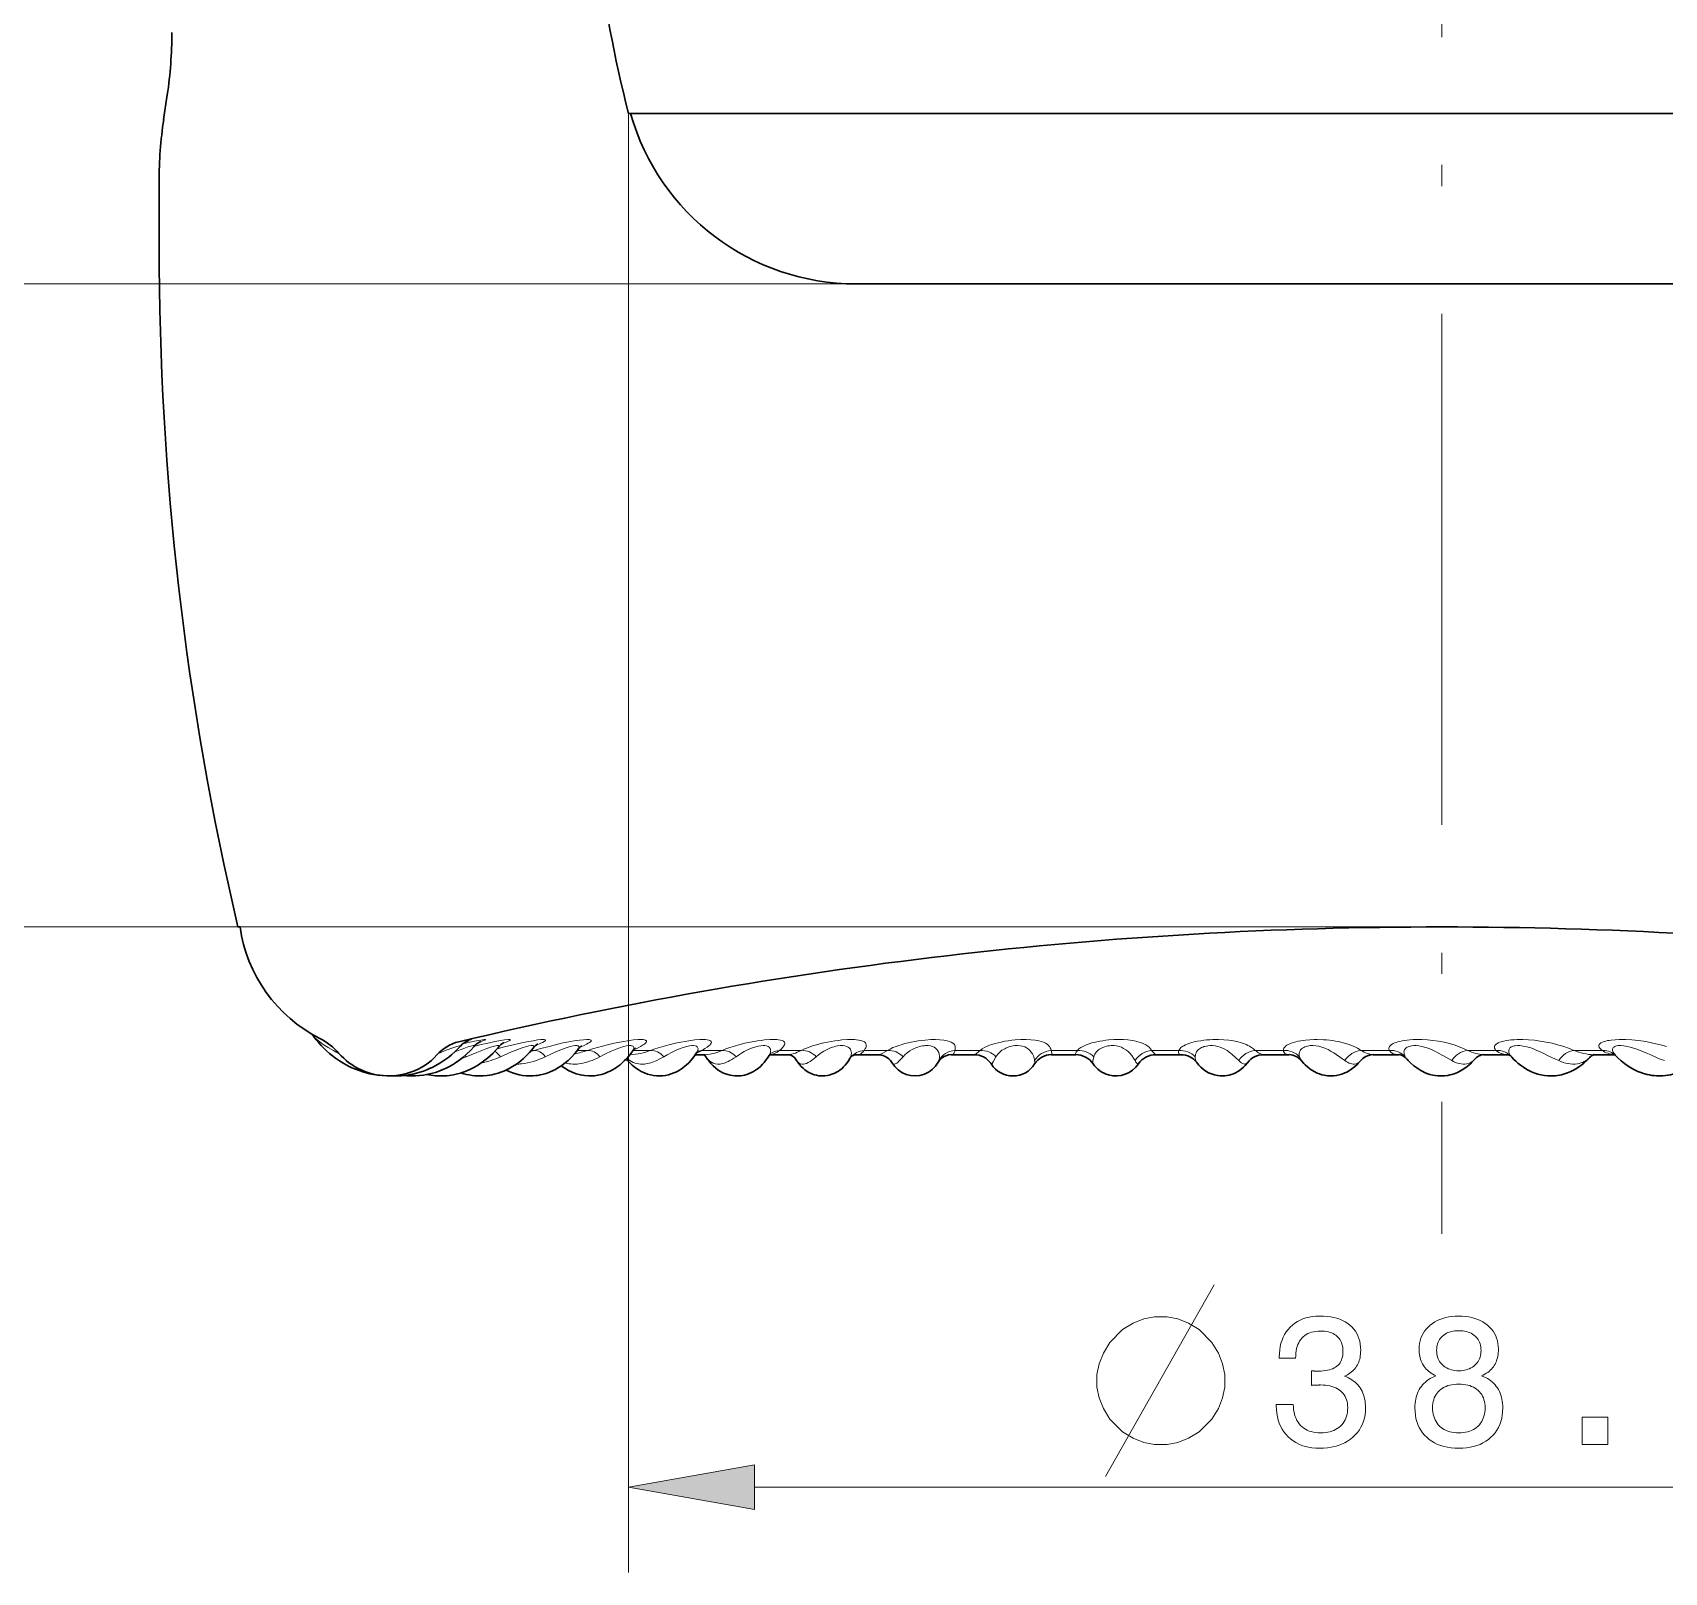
# Model space of a CAD drawing. Extents: x 0 to 297, y 0 to 420.
# Drawn here: x 115.4 to 153.73, y 105.87 to 142.03 of the extents above; entities that cross this region are included whole.
import ezdxf

# ---------------------------------------------------------------- set-up
doc = ezdxf.new("R2010")
doc.units = 0
doc.linetypes.add('DASHDOT', pattern=[18.5, 12, -3, 0.5, -3])

msp = doc.modelspace()

# ---------------------------------------------------------------- linework, layer by layer
at = {"color": 7, "linetype": 'DASHDOT', "lineweight": 13}
msp.add_line((148.5, 357.42), (148.5, 113.815), dxfattribs=at)
at = {"color": 7, "lineweight": 30, "ltscale": 0.014577}
msp.add_line((118.568, 140.564), (118.482, 139.987), dxfattribs=at)
at = {"color": 7, "lineweight": 13}
for p, q in [((129.4, 140.125), (129.4, 105.869)), ((134.741, 136.125), (97.917, 136.125)), ((148.498, 121.025), (97.917, 121.025)), ((132.354, 107.869), (164.646, 107.869))]:
    msp.add_line(p, q, dxfattribs=at)
at = {"color": 7, "lineweight": 30}
for p, q in [((129.4, 140.125), (167.6, 140.125)), ((129.45, 140.125), (167.55, 140.125)), ((134.741, 136.125), (162.258, 136.125))]:
    msp.add_line(p, q, dxfattribs=at)
at = {"color": 7, "lineweight": 30, "ltscale": 0.0375}
msp.add_line((118.375, 137.025), (118.375, 138.525), dxfattribs=at)
at = {"color": 7, "lineweight": 30, "ltscale": 0.00125}
msp.add_line((120.225, 121.025), (120.275, 121.025), dxfattribs=at)
at = {"color": 7, "lineweight": 13, "ltscale": 0.002588}
msp.add_line((127.191, 118.127), (127.092, 118.098), dxfattribs=at)
at = {"color": 7, "lineweight": 13, "ltscale": 0.001866}
msp.add_line((127.191, 118.127), (127.117, 118.127), dxfattribs=at)
at = {"color": 7, "lineweight": 13, "ltscale": 0.006211}
msp.add_line((128.445, 118.127), (128.197, 118.127), dxfattribs=at)
at = {"color": 7, "lineweight": 13, "ltscale": 0.01034}
msp.add_line((129.919, 118.127), (129.505, 118.127), dxfattribs=at)
at = {"color": 7, "lineweight": 13, "ltscale": 0.011654}
msp.add_line((131.596, 118.127), (131.13, 118.127), dxfattribs=at)
at = {"color": 7, "lineweight": 30, "ltscale": 0.001233}
msp.add_line((132.73, 118.049), (132.701, 118.009), dxfattribs=at)
at = {"color": 7, "lineweight": 13, "ltscale": 0.012841}
msp.add_line((133.458, 118.127), (132.944, 118.127), dxfattribs=at)
at = {"color": 7, "lineweight": 13, "ltscale": 0.013888}
msp.add_line((135.485, 118.127), (134.93, 118.127), dxfattribs=at)
at = {"color": 7, "lineweight": 13, "ltscale": 0.000533266}
msp.add_line((137.07, 118.147), (137.064, 118.127), dxfattribs=at)
at = {"color": 7, "lineweight": 13, "ltscale": 0.014782}
msp.add_line((137.655, 118.127), (137.064, 118.127), dxfattribs=at)
at = {"color": 7, "lineweight": 13, "ltscale": 0.015514}
msp.add_line((139.944, 118.127), (139.323, 118.127), dxfattribs=at)
at = {"color": 7, "lineweight": 13, "ltscale": 0.016076}
msp.add_line((142.326, 118.127), (141.683, 118.127), dxfattribs=at)
at = {"color": 7, "lineweight": 13, "ltscale": 0.002445}
msp.add_line((141.748, 118.054), (141.683, 118.127), dxfattribs=at)
at = {"color": 7, "lineweight": 13, "ltscale": 0.016462}
msp.add_line((144.776, 118.127), (144.117, 118.127), dxfattribs=at)
at = {"color": 7, "lineweight": 13, "ltscale": 0.016668}
msp.add_line((147.267, 118.127), (146.6, 118.127), dxfattribs=at)
at = {"color": 7, "lineweight": 13, "ltscale": 0.016691}
msp.add_line((149.771, 118.127), (149.103, 118.127), dxfattribs=at)
at = {"color": 7, "lineweight": 13, "ltscale": 0.016531}
msp.add_line((152.261, 118.127), (151.6, 118.127), dxfattribs=at)
at = {"color": 7, "lineweight": 30, "ltscale": 0.000353063}
msp.add_line((152.54, 118.042), (152.552, 118.034), dxfattribs=at)
at = {"color": 7, "lineweight": 30, "ltscale": 0.000661863}
msp.add_line((152.571, 118.015), (152.552, 118.034), dxfattribs=at)
at = {"color": 7, "lineweight": 13, "ltscale": 0.002932}
msp.add_line((125.583, 117.976), (125.474, 117.934), dxfattribs=at)
at = {"color": 7, "lineweight": 13, "ltscale": 0.000944922}
msp.add_line((125.562, 118.007), (125.583, 117.976), dxfattribs=at)
at = {"color": 7, "lineweight": 30, "ltscale": 0.000279236}
msp.add_line((129.443, 118.025), (129.432, 118.025), dxfattribs=at)
at = {"color": 7, "lineweight": 30, "ltscale": 0.00574}
msp.add_line((131.2, 118.025), (130.97, 118.025), dxfattribs=at)
at = {"color": 7, "lineweight": 30, "ltscale": 0.010848}
msp.add_line((133.146, 118.025), (132.712, 118.025), dxfattribs=at)
at = {"color": 7, "lineweight": 30, "ltscale": 0.000667637}
msp.add_line((134.608, 117.955), (134.594, 117.932), dxfattribs=at)
at = {"color": 7, "lineweight": 30, "ltscale": 0.012836}
msp.add_line((135.261, 118.025), (134.748, 118.025), dxfattribs=at)
at = {"color": 7, "lineweight": 13, "ltscale": 0.001008}
msp.add_line((136.669, 117.848), (136.685, 117.885), dxfattribs=at)
at = {"color": 7, "lineweight": 13, "ltscale": 0.000509207}
msp.add_line((136.691, 117.905), (136.685, 117.885), dxfattribs=at)
at = {"color": 7, "lineweight": 30, "ltscale": 0.013638}
msp.add_line((137.521, 118.025), (136.975, 118.025), dxfattribs=at)
at = {"color": 7, "lineweight": 30, "ltscale": 0.000573547}
msp.add_line((137.921, 117.805), (137.908, 117.824), dxfattribs=at)
at = {"color": 7, "lineweight": 13, "ltscale": 0.000227295}
msp.add_line((138.937, 117.808), (138.94, 117.817), dxfattribs=at)
at = {"color": 7, "lineweight": 30, "ltscale": 0.014291}
msp.add_line((139.901, 118.025), (139.329, 118.025), dxfattribs=at)
at = {"color": 7, "lineweight": 30, "ltscale": 0.014787}
msp.add_line((142.375, 118.025), (141.783, 118.025), dxfattribs=at)
at = {"color": 7, "lineweight": 30, "ltscale": 0.015121}
msp.add_line((144.916, 118.025), (144.311, 118.025), dxfattribs=at)
at = {"color": 7, "lineweight": 30, "ltscale": 0.015289}
msp.add_line((147.497, 118.025), (146.885, 118.025), dxfattribs=at)
at = {"color": 7, "lineweight": 30, "ltscale": 0.014597}
msp.add_line((150.061, 118.025), (149.477, 118.025), dxfattribs=at)
at = {"color": 7, "lineweight": 13, "ltscale": 0.00018485}
msp.add_line((150.136, 117.976), (150.141, 117.97), dxfattribs=at)
at = {"color": 7, "lineweight": 30, "ltscale": 0.012601}
msp.add_line((152.562, 118.025), (152.058, 118.025), dxfattribs=at)
at = {"color": 7, "lineweight": 13}
for points in [[(122.599, 118.055), (122.533, 118.087), (122.469, 118.121), (122.346, 118.192), (122.231, 118.267), (122.151, 118.324), (122.082, 118.379), (122.03, 118.424), (122.014, 118.44)], [(124.933, 118.056), (125.118, 118.128), (125.275, 118.187), (125.365, 118.218), (125.428, 118.236), (125.45, 118.239), (125.455, 118.238), (125.457, 118.237), (125.457, 118.236), (125.457, 118.234), (125.456, 118.233), (125.454, 118.229)], [(125.299, 118.293), (125.544, 118.349), (125.664, 118.374), (125.699, 118.38), (125.708, 118.381), (125.71, 118.381), (125.71, 118.381), (125.71, 118.38), (125.71, 118.38), (125.71, 118.38), (125.71, 118.379), (125.708, 118.378), (125.699, 118.375), (125.643, 118.358)], [(125.324, 118.094), (125.533, 118.174), (125.651, 118.214), (125.696, 118.227), (125.73, 118.235), (125.75, 118.238), (125.764, 118.239), (125.774, 118.238), (125.777, 118.236), (125.779, 118.233), (125.779, 118.229), (125.778, 118.226), (125.772, 118.218)], [(125.508, 118.281), (125.781, 118.34), (125.933, 118.369), (126.01, 118.38), (126.028, 118.381), (126.034, 118.38), (126.037, 118.379), (126.038, 118.379), (126.038, 118.378), (126.038, 118.377), (126.037, 118.376), (126.034, 118.373), (126.022, 118.367), (125.998, 118.357), (125.917, 118.329)], [(125.583, 117.976), (125.833, 118.079), (126.034, 118.158), (126.158, 118.201), (126.249, 118.227), (126.305, 118.238), (126.325, 118.239), (126.339, 118.238), (126.349, 118.234), (126.354, 118.229), (126.354, 118.222), (126.35, 118.213), (126.343, 118.202)], [(125.778, 118.224), (125.974, 118.27), (126.136, 118.306), (126.261, 118.331), (126.353, 118.349), (126.489, 118.371), (126.571, 118.38), (126.603, 118.38), (126.613, 118.379), (126.618, 118.376), (126.62, 118.374), (126.62, 118.373), (126.619, 118.371), (126.617, 118.368), (126.609, 118.361), (126.594, 118.352), (126.573, 118.342), (126.522, 118.32), (126.45, 118.293)], [(126.312, 118.165), (126.488, 118.211), (126.658, 118.252), (126.858, 118.297), (127.01, 118.328), (127.157, 118.354), (127.264, 118.37), (127.343, 118.379), (127.399, 118.381), (127.421, 118.38), (127.437, 118.377), (127.446, 118.373), (127.449, 118.371), (127.451, 118.366), (127.45, 118.361), (127.446, 118.356), (127.44, 118.35), (127.416, 118.333), (127.377, 118.312), (127.323, 118.287), (127.253, 118.258)], [(126.393, 117.976), (126.563, 118.051), (126.653, 118.089), (126.763, 118.134), (126.853, 118.168), (126.923, 118.193), (126.977, 118.209), (127.06, 118.23), (127.115, 118.238), (127.135, 118.239), (127.151, 118.237), (127.166, 118.232), (127.174, 118.224), (127.176, 118.212), (127.171, 118.198), (127.159, 118.18)], [(127.191, 118.127), (127.308, 118.161), (127.563, 118.229), (127.683, 118.258), (127.829, 118.292), (127.95, 118.317), (128.119, 118.347), (128.247, 118.366), (128.345, 118.377), (128.421, 118.381), (128.451, 118.38), (128.475, 118.379), (128.5, 118.374), (128.515, 118.367), (128.52, 118.362), (128.522, 118.357), (128.522, 118.351), (128.519, 118.345), (128.508, 118.33), (128.486, 118.313), (128.455, 118.292), (128.412, 118.269), (128.358, 118.242), (128.284, 118.208)], [(127.444, 117.976), (127.574, 118.037), (127.71, 118.099), (127.851, 118.157), (127.957, 118.194), (128.031, 118.216), (128.099, 118.232), (128.149, 118.238), (128.186, 118.238), (128.201, 118.236), (128.213, 118.233), (128.225, 118.226), (128.233, 118.218), (128.237, 118.206), (128.236, 118.191), (128.228, 118.173), (128.215, 118.152)], [(128.445, 118.127), (128.552, 118.16), (128.67, 118.195), (128.791, 118.228), (128.906, 118.257), (129.064, 118.294), (129.193, 118.32), (129.291, 118.338), (129.376, 118.352), (129.516, 118.37), (129.625, 118.379), (129.675, 118.381), (129.717, 118.38), (129.746, 118.378), (129.771, 118.375), (129.799, 118.367), (129.809, 118.362), (129.817, 118.356), (129.822, 118.35), (129.824, 118.343), (129.824, 118.335), (129.821, 118.326), (129.815, 118.316), (129.807, 118.305), (129.781, 118.282), (129.758, 118.264), (129.729, 118.245), (129.684, 118.218), (129.628, 118.188), (129.509, 118.128)], [(128.727, 117.976), (128.857, 118.043), (128.994, 118.109), (129.106, 118.157), (129.192, 118.188), (129.283, 118.216), (129.353, 118.231), (129.407, 118.238), (129.45, 118.238), (129.469, 118.236), (129.485, 118.232), (129.502, 118.225), (129.515, 118.215), (129.523, 118.203), (129.526, 118.188), (129.525, 118.17), (129.518, 118.15), (129.51, 118.133), (129.498, 118.115)], [(129.919, 118.127), (130.016, 118.16), (130.125, 118.195), (130.238, 118.228), (130.346, 118.257), (130.499, 118.293), (130.627, 118.32), (130.726, 118.338), (130.813, 118.352), (130.96, 118.37), (131.077, 118.379), (131.171, 118.381), (131.21, 118.379), (131.244, 118.375), (131.282, 118.368), (131.311, 118.359), (131.322, 118.353), (131.331, 118.346), (131.342, 118.332), (131.345, 118.316), (131.34, 118.297), (131.327, 118.275), (131.313, 118.259), (131.295, 118.242), (131.248, 118.203), (131.195, 118.167), (131.13, 118.127)], [(130.226, 117.976), (130.309, 118.025), (130.424, 118.087), (130.489, 118.119), (130.547, 118.145), (130.597, 118.166), (130.681, 118.197), (130.765, 118.22), (130.831, 118.233), (130.884, 118.238), (130.927, 118.238), (130.963, 118.233), (130.992, 118.222), (131.003, 118.215), (131.012, 118.207), (131.022, 118.195), (131.028, 118.181), (131.031, 118.165), (131.031, 118.151), (131.029, 118.137), (131.018, 118.105), (130.998, 118.069)], [(131.596, 118.127), (131.534, 118.102), (131.476, 118.08), (131.425, 118.064), (131.377, 118.05), (131.314, 118.036), (131.255, 118.028), (131.2, 118.025)], [(131.596, 118.127), (131.682, 118.161), (131.782, 118.196), (131.887, 118.229), (131.988, 118.257), (132.134, 118.294), (132.258, 118.32), (132.348, 118.336), (132.429, 118.349), (132.517, 118.361), (132.595, 118.37), (132.721, 118.379), (132.781, 118.381), (132.835, 118.38), (132.879, 118.378), (132.919, 118.374), (132.967, 118.366), (133.007, 118.355), (133.037, 118.341), (133.056, 118.325), (133.063, 118.316), (133.067, 118.306), (133.07, 118.295), (133.07, 118.284), (133.068, 118.272), (133.064, 118.259), (133.048, 118.23), (133.023, 118.199), (132.989, 118.165), (132.944, 118.127)], [(131.925, 117.976), (131.983, 118.016), (132.049, 118.058), (132.117, 118.097), (132.18, 118.13), (132.235, 118.156), (132.284, 118.176), (132.366, 118.205), (132.443, 118.225), (132.505, 118.235), (132.558, 118.239), (132.604, 118.237), (132.643, 118.23), (132.676, 118.219), (132.702, 118.203), (132.712, 118.193), (132.721, 118.181), (132.728, 118.169), (132.733, 118.156), (132.737, 118.142), (132.738, 118.126), (132.737, 118.109), (132.735, 118.091), (132.723, 118.052), (132.701, 118.009)], [(133.458, 118.127), (133.363, 118.082), (133.319, 118.064), (133.279, 118.05), (133.23, 118.036), (133.186, 118.028), (133.146, 118.025)], [(133.458, 118.127), (133.534, 118.161), (133.623, 118.197), (133.72, 118.23), (133.814, 118.258), (133.95, 118.294), (134.069, 118.32), (134.159, 118.337), (134.242, 118.35), (134.328, 118.362), (134.407, 118.37), (134.538, 118.379), (134.654, 118.381), (134.705, 118.379), (134.752, 118.375), (134.809, 118.367), (134.858, 118.357), (134.9, 118.343), (134.921, 118.334), (134.939, 118.324), (134.953, 118.313), (134.964, 118.301), (134.976, 118.283), (134.983, 118.263), (134.984, 118.24), (134.982, 118.224), (134.977, 118.207), (134.97, 118.189), (134.959, 118.169), (134.93, 118.127)], [(133.806, 117.976), (133.86, 118.02), (133.923, 118.066), (133.988, 118.108), (134.048, 118.142), (134.097, 118.165), (134.141, 118.183), (134.187, 118.2), (134.229, 118.213), (134.27, 118.223), (134.307, 118.23), (134.372, 118.238), (134.429, 118.238), (134.478, 118.233), (134.521, 118.221), (134.54, 118.213), (134.558, 118.204), (134.578, 118.189), (134.596, 118.172), (134.61, 118.153), (134.623, 118.126), (134.63, 118.095), (134.632, 118.061), (134.628, 118.024), (134.617, 117.985), (134.607, 117.959), (134.594, 117.932)], [(135.485, 118.127), (135.425, 118.09), (135.374, 118.062), (135.342, 118.047), (135.314, 118.036), (135.285, 118.028), (135.261, 118.025)], [(135.485, 118.127), (135.543, 118.158), (135.61, 118.19), (135.685, 118.221), (135.744, 118.242), (135.802, 118.26), (135.886, 118.285), (135.964, 118.304), (136.035, 118.32), (136.121, 118.336), (136.201, 118.349), (136.286, 118.361), (136.364, 118.369), (136.497, 118.379), (136.612, 118.381), (136.714, 118.377), (136.805, 118.368), (136.846, 118.361), (136.884, 118.352), (136.935, 118.337), (136.979, 118.319), (137.015, 118.297), (137.03, 118.284), (137.043, 118.27), (137.06, 118.245), (137.071, 118.215), (137.074, 118.183), (137.07, 118.147)], [(135.848, 117.976), (135.891, 118.022), (135.946, 118.07), (136.004, 118.113), (136.058, 118.146), (136.106, 118.17), (136.149, 118.188), (136.19, 118.203), (136.229, 118.215), (136.267, 118.224), (136.302, 118.231), (136.34, 118.236), (136.375, 118.239), (136.435, 118.238), (136.488, 118.231), (136.537, 118.217), (136.577, 118.199), (136.612, 118.177), (136.642, 118.149), (136.666, 118.115), (136.684, 118.077), (136.696, 118.035), (136.701, 117.988), (136.699, 117.947), (136.691, 117.905)], [(137.655, 118.127), (137.57, 118.056), (137.543, 118.036), (137.526, 118.026), (137.521, 118.025)], [(137.655, 118.127), (137.702, 118.159), (137.759, 118.192), (137.826, 118.223), (137.879, 118.245), (137.932, 118.263), (138.01, 118.287), (138.082, 118.306), (138.149, 118.322), (138.237, 118.339), (138.318, 118.352), (138.399, 118.363), (138.476, 118.37), (138.613, 118.379), (138.735, 118.381), (138.846, 118.376), (138.947, 118.365), (138.994, 118.358), (139.038, 118.349), (139.093, 118.334), (139.143, 118.317), (139.188, 118.296), (139.23, 118.271), (139.249, 118.256), (139.265, 118.241), (139.287, 118.216), (139.304, 118.189), (139.316, 118.159), (139.323, 118.127)], [(138.028, 117.976), (138.048, 118.007), (138.074, 118.039), (138.104, 118.072), (138.137, 118.102), (138.17, 118.128), (138.202, 118.149), (138.233, 118.166), (138.262, 118.181), (138.315, 118.202), (138.358, 118.216), (138.397, 118.225), (138.436, 118.232), (138.472, 118.237), (138.537, 118.239), (138.598, 118.234), (138.655, 118.223), (138.704, 118.206), (138.749, 118.185), (138.79, 118.158), (138.827, 118.125), (138.859, 118.087), (138.886, 118.045), (138.909, 117.998), (138.919, 117.97), (138.927, 117.942), (138.934, 117.913), (138.938, 117.885)], [(139.944, 118.127), (139.912, 118.081), (139.896, 118.05), (139.892, 118.036), (139.893, 118.031), (139.895, 118.027), (139.901, 118.025)], [(139.944, 118.127), (139.977, 118.159), (140.024, 118.194), (140.054, 118.212), (140.086, 118.228), (140.152, 118.257), (140.217, 118.281), (140.279, 118.3), (140.338, 118.315), (140.394, 118.328), (140.469, 118.342), (140.54, 118.354), (140.609, 118.363), (140.675, 118.37), (140.799, 118.378), (140.915, 118.381), (141.025, 118.378), (141.129, 118.371), (141.235, 118.357), (141.285, 118.348), (141.333, 118.337), (141.394, 118.321), (141.45, 118.301), (141.503, 118.279), (141.551, 118.253), (141.595, 118.223), (141.633, 118.19), (141.66, 118.16), (141.683, 118.127)], [(140.324, 117.976), (140.34, 118.019), (140.352, 118.041), (140.366, 118.062), (140.381, 118.083), (140.398, 118.102), (140.436, 118.136), (140.462, 118.155), (140.488, 118.171), (140.538, 118.196), (140.584, 118.213), (140.622, 118.223), (140.658, 118.23), (140.695, 118.236), (140.73, 118.238), (140.796, 118.238), (140.858, 118.231), (140.918, 118.217), (140.974, 118.198), (141.027, 118.173), (141.077, 118.141), (141.125, 118.104), (141.169, 118.062), (141.216, 118.006), (141.258, 117.946), (141.295, 117.885)], [(142.326, 118.127), (142.318, 118.098), (142.317, 118.074), (142.321, 118.055), (142.33, 118.041), (142.339, 118.034), (142.348, 118.029), (142.361, 118.026), (142.375, 118.025)], [(142.326, 118.127), (142.338, 118.149), (142.357, 118.173), (142.373, 118.19), (142.393, 118.206), (142.416, 118.222), (142.44, 118.236), (142.48, 118.257), (142.522, 118.275), (142.578, 118.295), (142.632, 118.311), (142.682, 118.324), (142.763, 118.341), (142.839, 118.354), (142.908, 118.363), (142.974, 118.37), (143.05, 118.376), (143.124, 118.379), (143.253, 118.381), (143.377, 118.375), (143.496, 118.365), (143.609, 118.348), (143.717, 118.325), (143.769, 118.311), (143.819, 118.295), (143.864, 118.279), (143.908, 118.261), (143.946, 118.243), (143.982, 118.224), (144.031, 118.195), (144.076, 118.162), (144.117, 118.127)], [(142.709, 117.976), (142.712, 118.013), (142.716, 118.032), (142.722, 118.052), (142.73, 118.072), (142.741, 118.09), (142.762, 118.12), (142.786, 118.144), (142.807, 118.161), (142.828, 118.176), (142.857, 118.192), (142.884, 118.204), (142.911, 118.214), (142.937, 118.221), (142.971, 118.229), (143.004, 118.234), (143.061, 118.239), (143.117, 118.238), (143.178, 118.231), (143.236, 118.219), (143.294, 118.202), (143.35, 118.18), (143.405, 118.153), (143.459, 118.121), (143.499, 118.094), (143.539, 118.064), (143.578, 118.031), (143.656, 117.96), (143.731, 117.885)], [(144.776, 118.127), (144.779, 118.152), (144.79, 118.178), (144.809, 118.205), (144.836, 118.23), (144.862, 118.249), (144.89, 118.265), (144.927, 118.282), (144.964, 118.297), (145.016, 118.314), (145.068, 118.328), (145.129, 118.342), (145.188, 118.353), (145.295, 118.367), (145.398, 118.376), (145.499, 118.38), (145.572, 118.381), (145.718, 118.377), (145.791, 118.372), (145.863, 118.365), (145.934, 118.356), (146.001, 118.345), (146.067, 118.333), (146.155, 118.313), (146.241, 118.29), (146.325, 118.262), (146.421, 118.223), (146.469, 118.201), (146.516, 118.177), (146.558, 118.153), (146.6, 118.127)], [(144.776, 118.127), (144.782, 118.097), (144.795, 118.073), (144.813, 118.054), (144.836, 118.04), (144.852, 118.034), (144.871, 118.029), (144.893, 118.026), (144.916, 118.025)], [(145.157, 117.976), (145.152, 117.998), (145.149, 118.02), (145.148, 118.041), (145.15, 118.062), (145.155, 118.083), (145.162, 118.102), (145.171, 118.12), (145.182, 118.136), (145.205, 118.161), (145.229, 118.18), (145.257, 118.197), (145.285, 118.21), (145.314, 118.22), (145.343, 118.227), (145.374, 118.233), (145.405, 118.237), (145.442, 118.239), (145.478, 118.239), (145.544, 118.233), (145.611, 118.222), (145.678, 118.204), (145.752, 118.177), (145.827, 118.143), (145.903, 118.102), (145.961, 118.067), (146.019, 118.028), (146.118, 117.958), (146.22, 117.885)], [(147.267, 118.127), (147.261, 118.141), (147.258, 118.156), (147.258, 118.178), (147.263, 118.199), (147.274, 118.22), (147.293, 118.242), (147.316, 118.261), (147.335, 118.273), (147.355, 118.284), (147.391, 118.301), (147.427, 118.314), (147.47, 118.327), (147.514, 118.338), (147.571, 118.35), (147.629, 118.36), (147.689, 118.367), (147.75, 118.373), (147.823, 118.378), (147.896, 118.38), (148.029, 118.38), (148.16, 118.373), (148.292, 118.361), (148.423, 118.343), (148.553, 118.318), (148.682, 118.287), (148.81, 118.249), (148.91, 118.213), (149.007, 118.173), (149.103, 118.127)], [(147.267, 118.127), (147.275, 118.112), (147.286, 118.098), (147.299, 118.085), (147.313, 118.073), (147.345, 118.054), (147.382, 118.04), (147.407, 118.034), (147.433, 118.029), (147.464, 118.026), (147.497, 118.025)], [(147.642, 117.976), (147.63, 117.998), (147.62, 118.021), (147.614, 118.041), (147.611, 118.061), (147.61, 118.089), (147.614, 118.114), (147.623, 118.136), (147.631, 118.15), (147.641, 118.163), (147.662, 118.184), (147.686, 118.199), (147.709, 118.211), (147.732, 118.22), (147.761, 118.228), (147.79, 118.233), (147.844, 118.238), (147.9, 118.238), (147.963, 118.233), (148.027, 118.221), (148.092, 118.205), (148.18, 118.176), (148.271, 118.138), (148.352, 118.099), (148.408, 118.07), (148.524, 118.004), (148.662, 117.925), (148.734, 117.885)], [(149.771, 118.127), (149.759, 118.142), (149.749, 118.158), (149.74, 118.181), (149.737, 118.203), (149.74, 118.225), (149.746, 118.239), (149.755, 118.252), (149.768, 118.266), (149.783, 118.278), (149.803, 118.291), (149.824, 118.303), (149.857, 118.317), (149.891, 118.329), (149.952, 118.345), (150.014, 118.357), (150.072, 118.365), (150.131, 118.372), (150.2, 118.377), (150.27, 118.38), (150.402, 118.38), (150.536, 118.375), (150.672, 118.363), (150.81, 118.346), (150.949, 118.322), (151.091, 118.292), (151.217, 118.26), (151.344, 118.222), (151.472, 118.178), (151.6, 118.127)], [(149.771, 118.127), (149.803, 118.099), (149.839, 118.076), (149.881, 118.057), (149.926, 118.043), (149.959, 118.036), (149.992, 118.031), (150.063, 118.026)], [(150.136, 117.976), (150.117, 117.999), (150.1, 118.024), (150.09, 118.043), (150.081, 118.062), (150.075, 118.08), (150.072, 118.098), (150.071, 118.113), (150.072, 118.127), (150.078, 118.151), (150.088, 118.169), (150.1, 118.184), (150.114, 118.196), (150.129, 118.206), (150.149, 118.216), (150.17, 118.223), (150.197, 118.23), (150.225, 118.235), (150.277, 118.239), (150.333, 118.238), (150.372, 118.234), (150.413, 118.228), (150.498, 118.21), (150.587, 118.184), (150.651, 118.161), (150.718, 118.135), (150.811, 118.093), (150.877, 118.063), (151.016, 117.994), (151.166, 117.921), (151.245, 117.885)], [(152.261, 118.127), (152.231, 118.153), (152.218, 118.167), (152.207, 118.181), (152.198, 118.196), (152.192, 118.21), (152.188, 118.231), (152.19, 118.249), (152.197, 118.264), (152.207, 118.278), (152.221, 118.291), (152.237, 118.303), (152.271, 118.32), (152.308, 118.334), (152.348, 118.345), (152.39, 118.355), (152.433, 118.362), (152.478, 118.368), (152.57, 118.376), (152.664, 118.38), (152.736, 118.381), (152.809, 118.379), (152.963, 118.371), (153.122, 118.355), (153.287, 118.331), (153.457, 118.299), (153.632, 118.259), (153.773, 118.221)], [(152.571, 118.015), (152.552, 118.038), (152.535, 118.061), (152.523, 118.082), (152.514, 118.101), (152.508, 118.123), (152.506, 118.142), (152.508, 118.156), (152.512, 118.169), (152.518, 118.182), (152.526, 118.192), (152.542, 118.205), (152.559, 118.216), (152.578, 118.224), (152.599, 118.23), (152.643, 118.237), (152.675, 118.239), (152.707, 118.239), (152.776, 118.233), (152.849, 118.221), (152.926, 118.203), (153, 118.181), (153.079, 118.154), (153.18, 118.115), (153.29, 118.069), (153.409, 118.018), (153.538, 117.961), (153.63, 117.923), (153.726, 117.885)], [(130.226, 117.976), (130.137, 117.925), (130.05, 117.883), (129.965, 117.849), (129.923, 117.835), (129.881, 117.824), (129.842, 117.815), (129.802, 117.809)], [(131.485, 117.804), (131.436, 117.812), (131.389, 117.827), (131.345, 117.85), (131.303, 117.879), (131.263, 117.916), (131.227, 117.958), (131.195, 118.007)], [(131.925, 117.976), (131.873, 117.94), (131.823, 117.909), (131.782, 117.885), (131.743, 117.865), (131.686, 117.84), (131.631, 117.821), (131.578, 117.809)], [(133.474, 117.804), (133.44, 117.812), (133.409, 117.827), (133.38, 117.849), (133.353, 117.878), (133.329, 117.914)], [(133.806, 117.976), (133.731, 117.914), (133.696, 117.888), (133.662, 117.865), (133.619, 117.84), (133.578, 117.821), (133.54, 117.809)], [(135.848, 117.976), (135.796, 117.918), (135.741, 117.862), (135.72, 117.843), (135.7, 117.828), (135.682, 117.817), (135.665, 117.809)], [(138.028, 117.976), (137.963, 117.861), (137.939, 117.82), (137.931, 117.809)], [(140.324, 117.976), (140.309, 117.916), (140.302, 117.868), (140.302, 117.847), (140.304, 117.83), (140.307, 117.819), (140.311, 117.811)], [(141.373, 117.811), (141.37, 117.807), (141.365, 117.805), (141.36, 117.805), (141.355, 117.807), (141.342, 117.817)], [(140.601, 108.119), (142.301, 111.119), (143.151, 112.619)]]:
    msp.add_lwpolyline(points, dxfattribs=at)
at = {"color": 7, "lineweight": 30}
for points in [[(122.014, 118.44), (122.067, 118.371), (122.123, 118.305), (122.181, 118.24), (122.241, 118.178), (122.306, 118.115), (122.374, 118.055), (122.444, 117.998), (122.516, 117.943), (122.608, 117.88), (122.714, 117.815), (122.824, 117.756), (122.905, 117.717), (122.988, 117.682), (123.072, 117.65), (123.158, 117.622), (123.239, 117.598), (123.321, 117.578), (123.414, 117.559), (123.509, 117.545), (123.614, 117.533), (123.72, 117.527)], [(123.998, 117.528), (124.064, 117.531), (124.13, 117.537), (124.195, 117.546), (124.26, 117.556), (124.336, 117.571), (124.418, 117.59), (124.5, 117.614), (124.581, 117.64), (124.661, 117.671), (124.724, 117.697), (124.786, 117.726), (124.877, 117.773), (124.966, 117.824), (125.038, 117.87), (125.108, 117.918), (125.176, 117.97), (125.243, 118.024), (125.332, 118.104), (125.394, 118.165), (125.454, 118.229)], [(124.399, 117.528), (124.493, 117.534), (124.587, 117.546), (124.657, 117.558), (124.727, 117.573), (124.795, 117.59), (124.863, 117.61), (124.929, 117.632), (125.042, 117.676), (125.117, 117.711), (125.191, 117.749), (125.263, 117.79), (125.334, 117.834), (125.418, 117.892), (125.509, 117.962), (125.597, 118.038), (125.687, 118.125), (125.772, 118.218)], [(125.064, 117.528), (125.131, 117.532), (125.198, 117.54), (125.291, 117.555), (125.383, 117.576), (125.452, 117.594), (125.519, 117.616), (125.604, 117.648), (125.687, 117.685), (125.77, 117.727), (125.851, 117.773), (125.908, 117.809), (125.964, 117.848), (126.028, 117.896), (126.091, 117.947), (126.151, 118), (126.21, 118.056), (126.278, 118.127), (126.343, 118.202)], [(125.987, 117.528), (126.08, 117.536), (126.135, 117.544), (126.19, 117.554), (126.245, 117.566), (126.334, 117.59), (126.402, 117.613), (126.467, 117.639), (126.532, 117.668), (126.596, 117.7), (126.662, 117.737), (126.726, 117.777), (126.789, 117.82), (126.869, 117.882), (126.923, 117.928), (126.975, 117.977), (127.026, 118.027), (127.075, 118.08), (127.118, 118.129), (127.159, 118.18)], [(127.159, 117.528), (127.219, 117.533), (127.27, 117.54), (127.321, 117.549), (127.371, 117.56), (127.464, 117.586), (127.547, 117.616), (127.628, 117.651), (127.685, 117.681), (127.742, 117.713), (127.792, 117.745), (127.841, 117.779), (127.913, 117.833), (127.981, 117.892), (128.026, 117.934), (128.068, 117.977), (128.127, 118.042), (128.183, 118.11), (128.215, 118.152)], [(128.567, 117.529), (128.599, 117.532), (128.681, 117.543), (128.761, 117.561), (128.817, 117.577), (128.871, 117.597), (128.925, 117.619), (128.968, 117.639), (129.01, 117.661), (129.092, 117.71), (129.134, 117.738), (129.202, 117.79), (129.267, 117.846), (129.308, 117.886), (129.348, 117.928), (129.403, 117.99), (129.455, 118.055), (129.498, 118.115)], [(130.197, 117.53), (130.267, 117.539), (130.336, 117.553), (130.402, 117.572), (130.467, 117.596), (130.508, 117.615), (130.554, 117.638), (130.598, 117.664), (130.667, 117.709), (130.732, 117.76), (130.752, 117.777), (130.815, 117.836), (130.872, 117.899), (130.934, 117.977), (130.967, 118.022), (130.998, 118.069)], [(124.897, 118.018), (124.836, 117.953), (124.769, 117.892), (124.699, 117.835), (124.625, 117.782), (124.547, 117.734), (124.461, 117.687), (124.371, 117.646), (124.278, 117.611), (124.184, 117.582), (124.087, 117.559), (123.989, 117.542), (123.89, 117.531)], [(129.345, 117.925), (129.383, 117.881), (129.45, 117.811), (129.487, 117.778), (129.525, 117.746), (129.564, 117.715), (129.625, 117.674), (129.699, 117.631), (129.771, 117.597), (129.847, 117.569), (129.916, 117.55), (129.986, 117.536), (130.057, 117.528), (130.129, 117.526), (130.197, 117.53)], [(131.195, 118.007), (131.219, 117.968), (131.249, 117.922), (131.282, 117.878), (131.331, 117.818), (131.386, 117.762), (131.447, 117.708), (131.505, 117.665), (131.559, 117.632), (131.616, 117.602), (131.655, 117.584), (131.728, 117.558), (131.784, 117.544), (131.842, 117.534), (131.899, 117.528), (131.957, 117.526), (131.996, 117.528), (132.036, 117.531)], [(132.036, 117.531), (132.081, 117.538), (132.126, 117.547), (132.18, 117.562), (132.232, 117.581), (132.286, 117.605), (132.337, 117.632), (132.405, 117.676), (132.441, 117.703), (132.495, 117.75), (132.545, 117.799), (132.581, 117.839), (132.619, 117.886), (132.653, 117.934), (132.701, 118.009)], [(133.329, 117.914), (133.365, 117.857), (133.389, 117.824), (133.415, 117.791), (133.454, 117.747), (133.497, 117.705), (133.539, 117.67), (133.594, 117.632), (133.634, 117.609), (133.674, 117.588), (133.721, 117.569), (133.769, 117.553), (133.817, 117.541), (133.866, 117.532), (133.915, 117.527), (133.964, 117.526), (134.013, 117.529), (134.074, 117.537)], [(134.074, 117.537), (134.109, 117.544), (134.154, 117.556), (134.199, 117.572), (134.243, 117.591), (134.286, 117.613), (134.329, 117.639), (134.369, 117.667), (134.405, 117.696), (134.449, 117.737), (134.49, 117.781), (134.526, 117.827), (134.562, 117.879), (134.594, 117.932)], [(143.934, 117.837), (143.882, 117.775), (143.84, 117.732), (143.796, 117.693), (143.748, 117.656), (143.711, 117.632), (143.652, 117.6), (143.603, 117.578), (143.553, 117.56), (143.503, 117.546), (143.451, 117.535), (143.4, 117.529), (143.348, 117.526), (143.297, 117.528), (143.235, 117.534)], [(145.206, 117.879), (145.262, 117.815), (145.286, 117.79), (145.341, 117.74), (145.4, 117.693), (145.443, 117.663), (145.513, 117.622), (145.568, 117.595), (145.626, 117.572), (145.682, 117.555), (145.74, 117.541), (145.811, 117.531)], [(146.579, 117.875), (146.545, 117.835), (146.508, 117.796), (146.448, 117.74), (146.387, 117.692), (146.329, 117.653), (146.268, 117.618), (146.222, 117.596), (146.148, 117.567), (146.088, 117.55), (146.026, 117.537), (145.966, 117.529), (145.905, 117.526), (145.858, 117.527), (145.811, 117.531)], [(148.402, 117.529), (148.345, 117.536), (148.289, 117.545), (148.218, 117.563), (148.149, 117.586), (148.094, 117.608), (148.05, 117.628), (148.007, 117.651), (147.932, 117.697), (147.862, 117.747), (147.843, 117.762), (147.775, 117.823), (147.711, 117.888), (147.679, 117.924)], [(149.271, 117.917), (149.205, 117.847), (149.169, 117.812), (149.131, 117.778), (149.091, 117.746), (149.02, 117.695), (148.98, 117.669), (148.938, 117.645), (148.864, 117.609), (148.788, 117.579), (148.735, 117.562), (148.687, 117.55), (148.639, 117.54), (148.565, 117.53), (148.49, 117.526), (148.446, 117.527), (148.402, 117.529)], [(150.988, 117.529), (150.907, 117.537), (150.827, 117.552), (150.755, 117.57), (150.684, 117.593), (150.605, 117.625), (150.559, 117.646), (150.515, 117.669), (150.471, 117.694), (150.416, 117.729), (150.349, 117.777), (150.284, 117.829), (150.238, 117.871), (150.193, 117.915), (150.141, 117.97)], [(151.973, 117.962), (151.914, 117.9), (151.835, 117.828), (151.788, 117.789), (151.739, 117.752), (151.689, 117.718), (151.605, 117.668), (151.527, 117.629), (151.447, 117.596), (151.379, 117.573), (151.311, 117.555), (151.261, 117.545), (151.169, 117.532), (151.076, 117.526), (150.988, 117.529)], [(153.544, 117.528), (153.488, 117.533), (153.433, 117.539), (153.378, 117.549), (153.323, 117.56), (153.237, 117.584), (153.169, 117.607), (153.102, 117.633), (153.027, 117.668), (152.955, 117.707), (152.873, 117.757), (152.789, 117.817), (152.708, 117.883), (152.632, 117.954), (152.571, 118.015)], [(154.654, 118.008), (154.598, 117.951), (154.52, 117.88), (154.439, 117.814), (154.391, 117.779), (154.342, 117.746), (154.257, 117.695), (154.17, 117.651), (154.1, 117.621), (154.043, 117.599), (153.985, 117.58), (153.926, 117.564), (153.866, 117.551), (153.809, 117.541), (153.751, 117.533), (153.693, 117.529), (153.635, 117.526), (153.544, 117.528)]]:
    msp.add_lwpolyline(points, dxfattribs=at)
at = {"color": 7, "lineweight": 13}
for points in [[(142.051, 111.869), (141.751, 111.869), (141.501, 111.819), (141.251, 111.719), (141.001, 111.569), (140.701, 111.269), (140.551, 111.019), (140.451, 110.769), (140.401, 110.519), (140.401, 110.219), (140.451, 109.969), (140.551, 109.719), (140.701, 109.469), (141.001, 109.169), (141.251, 109.019), (141.501, 108.919), (141.751, 108.869), (142.051, 108.869), (142.301, 108.919), (142.551, 109.019), (142.801, 109.169), (143.101, 109.469), (143.251, 109.719), (143.351, 109.969), (143.401, 110.219), (143.401, 110.519), (143.351, 110.769), (143.251, 111.019), (143.101, 111.269), (142.801, 111.569), (142.551, 111.719), (142.301, 111.819)], [(144.612, 109.809), (145.01, 109.809), (145.013, 109.747), (145.019, 109.688), (145.029, 109.632), (145.041, 109.579), (145.057, 109.528), (145.076, 109.481), (145.098, 109.436), (145.124, 109.394), (145.152, 109.355), (145.184, 109.319), (145.219, 109.286), (145.257, 109.256), (145.297, 109.23), (145.34, 109.208), (145.385, 109.188), (145.434, 109.173), (145.485, 109.161), (145.538, 109.152), (145.594, 109.147), (145.653, 109.145), (145.711, 109.147), (145.766, 109.151), (145.819, 109.159), (145.869, 109.17), (145.917, 109.185), (145.962, 109.202), (146.005, 109.222), (146.045, 109.246), (146.083, 109.273), (146.118, 109.303), (146.15, 109.336), (146.179, 109.371), (146.205, 109.409), (146.227, 109.449), (146.246, 109.491), (146.261, 109.535), (146.273, 109.582), (146.281, 109.632), (146.286, 109.683), (146.288, 109.737), (146.286, 109.786), (146.281, 109.833), (146.273, 109.878), (146.261, 109.92), (146.246, 109.961), (146.228, 109.999), (146.206, 110.034), (146.181, 110.068), (146.152, 110.099), (146.12, 110.128), (146.085, 110.155), (146.048, 110.179), (146.008, 110.2), (145.965, 110.218), (145.919, 110.234), (145.87, 110.246), (145.819, 110.256), (145.765, 110.263), (145.709, 110.267), (145.649, 110.269), (145.641, 110.269), (145.632, 110.269), (145.624, 110.269), (145.615, 110.268), (145.606, 110.268), (145.597, 110.268), (145.588, 110.268), (145.579, 110.267), (145.57, 110.267), (145.561, 110.267), (145.551, 110.266), (145.541, 110.266), (145.53, 110.265), (145.519, 110.265), (145.507, 110.264), (145.494, 110.263), (145.481, 110.263), (145.468, 110.262), (145.453, 110.261), (145.438, 110.26), (145.438, 110.6), (145.448, 110.599), (145.457, 110.599), (145.466, 110.599), (145.475, 110.598), (145.484, 110.598), (145.492, 110.598), (145.501, 110.597), (145.51, 110.597), (145.518, 110.597), (145.527, 110.597), (145.535, 110.596), (145.544, 110.596), (145.552, 110.596), (145.56, 110.596), (145.567, 110.596), (145.575, 110.596), (145.583, 110.596), (145.59, 110.596), (145.598, 110.595), (145.605, 110.595), (145.662, 110.597), (145.715, 110.6), (145.766, 110.606), (145.814, 110.614), (145.858, 110.624), (145.9, 110.637), (145.938, 110.652), (145.974, 110.669), (146.006, 110.689), (146.036, 110.71), (146.063, 110.735), (146.087, 110.761), (146.108, 110.79), (146.126, 110.822), (146.141, 110.856), (146.154, 110.892), (146.164, 110.931), (146.171, 110.972), (146.175, 111.015), (146.176, 111.061), (146.175, 111.106), (146.171, 111.148), (146.164, 111.189), (146.154, 111.227), (146.142, 111.263), (146.127, 111.297), (146.11, 111.328), (146.089, 111.358), (146.066, 111.386), (146.04, 111.411), (146.012, 111.435), (145.981, 111.455), (145.948, 111.474), (145.912, 111.49), (145.874, 111.503), (145.834, 111.514), (145.792, 111.523), (145.746, 111.529), (145.699, 111.532), (145.649, 111.534), (145.593, 111.532), (145.54, 111.527), (145.49, 111.519), (145.442, 111.508), (145.397, 111.493), (145.355, 111.475), (145.315, 111.454), (145.279, 111.43), (145.245, 111.402), (145.214, 111.371), (145.186, 111.337), (145.16, 111.3), (145.138, 111.26), (145.119, 111.217), (145.102, 111.171), (145.089, 111.122), (145.079, 111.07), (145.071, 111.014), (145.067, 110.956), (145.065, 110.895), (144.682, 110.895), (144.682, 110.924), (144.684, 111.011), (144.692, 111.093), (144.705, 111.173), (144.722, 111.248), (144.746, 111.32), (144.774, 111.389), (144.807, 111.453), (144.845, 111.515), (144.889, 111.572), (144.938, 111.626), (144.991, 111.676), (145.047, 111.721), (145.107, 111.76), (145.171, 111.794), (145.238, 111.822), (145.309, 111.846), (145.384, 111.864), (145.462, 111.877), (145.543, 111.885), (145.628, 111.888), (145.718, 111.886), (145.804, 111.879), (145.885, 111.869), (145.963, 111.854), (146.036, 111.835), (146.105, 111.811), (146.17, 111.783), (146.231, 111.752), (146.288, 111.715), (146.341, 111.675), (146.389, 111.631), (146.432, 111.583), (146.47, 111.532), (146.503, 111.478), (146.53, 111.42), (146.553, 111.359), (146.571, 111.294), (146.584, 111.226), (146.591, 111.155), (146.594, 111.08), (146.593, 111.038), (146.59, 110.996), (146.585, 110.956), (146.578, 110.917), (146.57, 110.879), (146.559, 110.843), (146.547, 110.807), (146.532, 110.773), (146.516, 110.741), (146.498, 110.709), (146.478, 110.679), (146.456, 110.651), (146.432, 110.624), (146.406, 110.598), (146.379, 110.574), (146.35, 110.551), (146.319, 110.53), (146.286, 110.51), (146.251, 110.492), (146.214, 110.475), (146.262, 110.457), (146.306, 110.436), (146.349, 110.413), (146.389, 110.389), (146.427, 110.362), (146.463, 110.333), (146.496, 110.303), (146.527, 110.27), (146.556, 110.236), (146.582, 110.199), (146.606, 110.161), (146.627, 110.121), (146.646, 110.079), (146.662, 110.035), (146.676, 109.99), (146.687, 109.943), (146.696, 109.894), (146.702, 109.844), (146.706, 109.791), (146.708, 109.737), (146.705, 109.653), (146.696, 109.571), (146.681, 109.493), (146.66, 109.419), (146.634, 109.348), (146.601, 109.28), (146.563, 109.216), (146.519, 109.155), (146.468, 109.098), (146.412, 109.044), (146.351, 108.994), (146.287, 108.95), (146.218, 108.91), (146.145, 108.877), (146.069, 108.848), (145.988, 108.824), (145.904, 108.806), (145.816, 108.793), (145.724, 108.785), (145.628, 108.782), (145.537, 108.785), (145.45, 108.793), (145.367, 108.807), (145.287, 108.826), (145.211, 108.85), (145.139, 108.88), (145.071, 108.916), (145.006, 108.956), (144.945, 109.003), (144.888, 109.054), (144.836, 109.111), (144.789, 109.17), (144.747, 109.234), (144.711, 109.301), (144.681, 109.372), (144.656, 109.446), (144.637, 109.524), (144.623, 109.606), (144.615, 109.691), (144.612, 109.78)], [(148.362, 110.484), (148.324, 110.503), (148.287, 110.523), (148.252, 110.544), (148.22, 110.567), (148.189, 110.591), (148.16, 110.616), (148.134, 110.643), (148.109, 110.671), (148.086, 110.7), (148.065, 110.73), (148.046, 110.762), (148.03, 110.796), (148.015, 110.83), (148.002, 110.867), (147.991, 110.904), (147.982, 110.943), (147.975, 110.984), (147.97, 111.026), (147.967, 111.069), (147.966, 111.114), (147.969, 111.182), (147.976, 111.246), (147.989, 111.309), (148.007, 111.368), (148.031, 111.426), (148.059, 111.48), (148.093, 111.532), (148.131, 111.582), (148.175, 111.628), (148.224, 111.673), (148.278, 111.714), (148.334, 111.75), (148.393, 111.782), (148.456, 111.81), (148.522, 111.834), (148.591, 111.853), (148.663, 111.868), (148.738, 111.879), (148.816, 111.886), (148.898, 111.888), (148.98, 111.886), (149.058, 111.879), (149.134, 111.868), (149.206, 111.853), (149.275, 111.834), (149.341, 111.81), (149.403, 111.782), (149.463, 111.75), (149.519, 111.714), (149.572, 111.673), (149.62, 111.628), (149.664, 111.582), (149.702, 111.532), (149.735, 111.48), (149.764, 111.426), (149.787, 111.368), (149.805, 111.309), (149.817, 111.246), (149.825, 111.182), (149.828, 111.114), (149.827, 111.069), (149.824, 111.025), (149.819, 110.983), (149.812, 110.942), (149.803, 110.903), (149.793, 110.865), (149.78, 110.829), (149.766, 110.794), (149.749, 110.76), (149.731, 110.728), (149.71, 110.698), (149.688, 110.669), (149.663, 110.641), (149.637, 110.614), (149.608, 110.589), (149.577, 110.565), (149.544, 110.543), (149.509, 110.522), (149.472, 110.502), (149.433, 110.484), (149.482, 110.464), (149.527, 110.443), (149.571, 110.419), (149.611, 110.394), (149.65, 110.366), (149.686, 110.337), (149.719, 110.305), (149.751, 110.272), (149.779, 110.236), (149.806, 110.199), (149.829, 110.16), (149.851, 110.119), (149.87, 110.076), (149.886, 110.032), (149.9, 109.986), (149.911, 109.938), (149.92, 109.888), (149.926, 109.837), (149.93, 109.784), (149.931, 109.729), (149.928, 109.644), (149.92, 109.563), (149.906, 109.485), (149.886, 109.411), (149.861, 109.341), (149.83, 109.273), (149.794, 109.21), (149.752, 109.149), (149.705, 109.093), (149.652, 109.04), (149.594, 108.991), (149.532, 108.947), (149.466, 108.908), (149.397, 108.875), (149.324, 108.847), (149.246, 108.824), (149.165, 108.806), (149.08, 108.793), (148.991, 108.785), (148.898, 108.782), (148.805, 108.785), (148.716, 108.793), (148.631, 108.806), (148.55, 108.824), (148.473, 108.847), (148.399, 108.875), (148.33, 108.908), (148.264, 108.947), (148.203, 108.991), (148.145, 109.04), (148.092, 109.093), (148.045, 109.149), (148.003, 109.21), (147.967, 109.273), (147.937, 109.341), (147.912, 109.411), (147.892, 109.485), (147.878, 109.563), (147.87, 109.644), (147.867, 109.729), (147.868, 109.784), (147.872, 109.837), (147.878, 109.888), (147.887, 109.938), (147.898, 109.986), (147.912, 110.032), (147.928, 110.076), (147.947, 110.119), (147.969, 110.16), (147.992, 110.199), (148.019, 110.236), (148.047, 110.272), (148.078, 110.305), (148.112, 110.337), (148.148, 110.366), (148.186, 110.394), (148.226, 110.419), (148.269, 110.443), (148.315, 110.464)], [(148.377, 111.08), (148.379, 111.038), (148.383, 110.998), (148.39, 110.959), (148.4, 110.922), (148.413, 110.886), (148.428, 110.853), (148.447, 110.821), (148.468, 110.79), (148.492, 110.762), (148.52, 110.735), (148.549, 110.71), (148.58, 110.688), (148.613, 110.668), (148.648, 110.651), (148.685, 110.637), (148.724, 110.625), (148.765, 110.616), (148.807, 110.609), (148.852, 110.605), (148.898, 110.604), (148.945, 110.605), (148.989, 110.609), (149.032, 110.616), (149.073, 110.625), (149.112, 110.637), (149.149, 110.651), (149.184, 110.668), (149.218, 110.688), (149.249, 110.71), (149.278, 110.735), (149.306, 110.762), (149.33, 110.79), (149.351, 110.821), (149.37, 110.853), (149.385, 110.886), (149.398, 110.922), (149.408, 110.959), (149.415, 110.998), (149.419, 111.038), (149.421, 111.08), (149.419, 111.122), (149.415, 111.163), (149.408, 111.201), (149.399, 111.238), (149.386, 111.272), (149.371, 111.305), (149.353, 111.336), (149.332, 111.366), (149.308, 111.393), (149.282, 111.419), (149.253, 111.442), (149.222, 111.463), (149.189, 111.482), (149.153, 111.498), (149.116, 111.511), (149.077, 111.522), (149.035, 111.531), (148.992, 111.537), (148.946, 111.541), (148.898, 111.542), (148.85, 111.541), (148.805, 111.537), (148.762, 111.531), (148.721, 111.522), (148.681, 111.511), (148.644, 111.498), (148.609, 111.482), (148.576, 111.463), (148.545, 111.442), (148.516, 111.419), (148.49, 111.393), (148.466, 111.366), (148.445, 111.336), (148.427, 111.305), (148.412, 111.272), (148.399, 111.238), (148.39, 111.201), (148.383, 111.163), (148.379, 111.122)], [(148.282, 109.737), (148.284, 109.684), (148.289, 109.632), (148.297, 109.583), (148.309, 109.537), (148.324, 109.492), (148.342, 109.45), (148.363, 109.41), (148.388, 109.372), (148.416, 109.337), (148.448, 109.304), (148.482, 109.274), (148.519, 109.247), (148.558, 109.223), (148.599, 109.202), (148.643, 109.185), (148.689, 109.17), (148.738, 109.159), (148.789, 109.151), (148.842, 109.147), (148.898, 109.145), (148.954, 109.147), (149.008, 109.151), (149.059, 109.159), (149.108, 109.17), (149.154, 109.185), (149.198, 109.202), (149.24, 109.223), (149.279, 109.247), (149.316, 109.274), (149.35, 109.304), (149.382, 109.337), (149.41, 109.372), (149.435, 109.41), (149.456, 109.45), (149.474, 109.492), (149.489, 109.537), (149.501, 109.583), (149.509, 109.632), (149.514, 109.684), (149.516, 109.737), (149.514, 109.787), (149.509, 109.835), (149.501, 109.881), (149.489, 109.924), (149.475, 109.966), (149.456, 110.005), (149.435, 110.042), (149.41, 110.077), (149.382, 110.11), (149.351, 110.141), (149.317, 110.169), (149.28, 110.195), (149.241, 110.217), (149.2, 110.236), (149.156, 110.253), (149.109, 110.266), (149.06, 110.276), (149.008, 110.284), (148.954, 110.288), (148.898, 110.29), (148.842, 110.288), (148.788, 110.284), (148.737, 110.276), (148.688, 110.266), (148.642, 110.253), (148.598, 110.236), (148.556, 110.217), (148.517, 110.195), (148.481, 110.169), (148.447, 110.141), (148.416, 110.11), (148.388, 110.077), (148.363, 110.042), (148.342, 110.005), (148.323, 109.966), (148.309, 109.924), (148.297, 109.881), (148.289, 109.835), (148.284, 109.787)], [(151.799, 108.869), (151.799, 109.512), (152.395, 109.512), (152.395, 108.869)], [(132.354, 108.39), (129.4, 107.869), (132.354, 107.348)]]:
    msp.add_lwpolyline(points, close=True, dxfattribs=at)
at = {"color": 7, "lineweight": 30}
for centre, radius, start, end in [((160.9, 148.125), 32.5, 180, 194.25), ((108.675, 142.025), 10, 351.5956, 360), ((128.375, 138.525), 10, 171.5956, 180), ((134.741, 141.625), 5.5, 195.8267, 269.9999), ((188.489, 137.025), 70.114, 180.00001, 193.19107), ((123.739, 121.525), 3.5, 188.2134, 242.9468), ((148.498, 20.854), 100.172, 89.99901, 103.32376), ((148.502, 20.854), 100.172, 76.67624, 90.00099), ((121.619, 118.146), 0.492, 36.6935, 52.061), ((121.425, 117.019), 1.566, 41.4102, 62.5263), ((123.761, 119.074), 1.546, 221.2505, 268.4774), ((125.67, 117.319), 1.043, 104.2747, 137.8515), ((125.816, 117.902), 0.488, 109.9983, 137.9811), ((126.124, 117.916), 0.463, 114.5232, 139.3578), ((126.681, 117.926), 0.436, 118.2719, 140.781), ((127.48, 117.933), 0.405, 121.7896, 142.4013), ((128.518, 117.932), 0.374, 125.4373, 144.1296), ((129.779, 117.926), 0.339, 129.3036, 146.0083), ((131.248, 117.913), 0.294, 133.6136, 148.0929), ((149.992, 117.846), 0.193, 39.9681, 70.0124), ((127.09, 118.767), 1.241, 242.7784, 273.1962), ((128.503, 118.624), 1.098, 231.5398, 273.3299), ((131.148, 117.981), 0.0537, 29.0068, 57.2336), ((133.143, 117.855), 0.17, 74.8703, 88.7867), ((133.127, 117.79), 0.237, 31.5621, 75.3094), ((134.758, 117.829), 0.195, 115.8879, 140.1508), ((134.756, 117.845), 0.181, 92.7792, 117.4634), ((135.258, 117.655), 0.37, 66.1708, 89.5411), ((135.254, 117.638), 0.388, 31.223, 66.6373), ((136.125, 118.147), 0.621, 209.7523, 291.2065), ((136.113, 118.16), 0.637, 291.7443, 330.692), ((136.964, 117.676), 0.342, 130.607, 149.7433), ((136.981, 117.661), 0.365, 90.9525, 131.1147), ((137.519, 117.549), 0.476, 35.2351, 89.7989), ((138.428, 118.127), 0.601, 212.4228, 327.9188), ((139.331, 117.56), 0.466, 90.2452, 147.7815), ((139.901, 117.526), 0.5, 34.8382, 89.9959), ((140.854, 118.18), 0.656, 214.2013, 253.9131), ((140.84, 118.166), 0.64, 254.7352, 326.3237), ((141.783, 117.525), 0.5, 90.0011, 145.1522), ((142.371, 117.559), 0.466, 37.0198, 89.558), ((143.362, 118.283), 0.76, 215.5903, 260.3764), ((144.314, 117.549), 0.476, 90.2508, 142.7426), ((144.902, 117.639), 0.387, 38.3093, 87.8986), ((146.896, 117.62), 0.406, 91.4615, 141.1534), ((147.46, 117.75), 0.278, 38.4458, 82.4502), ((149.504, 117.726), 0.301, 95.2535, 140.8046), ((152.133, 117.826), 0.21, 107.0549, 139.6484), ((123.77, 119.104), 1.578, 268.1762, 274.3578), ((123.92, 119.56), 2.034, 267.6372, 272.1998), ((124.323, 119.311), 1.785, 263.657, 272.4466), ((124.99, 119.12), 1.594, 258.1943, 272.6667), ((125.916, 118.938), 1.412, 251.5414, 272.9175)]:
    msp.add_arc(centre, radius, start, end, dxfattribs=at)
at = {"color": 7, "lineweight": 13}
for centre, radius, start, end in [((126.046, 117.754), 0.411, 32.6491, 59.0512), ((127.762, 120.137), 2.123, 280.0025, 288.765), ((129.389, 119.418), 1.395, 272.2036, 292.279), ((130.807, 118.615), 0.585, 288.529, 303.3827), ((131.172, 117.712), 0.417, 95.9013, 111.2627), ((132.683, 118.433), 0.408, 274.4006, 291.2167), ((132.988, 117.682), 0.446, 95.5499, 125.8257), ((132.7, 118.384), 0.355, 291.5545, 313.5819), ((133.461, 117.662), 0.466, 42.2813, 90.3413), ((134.973, 117.658), 0.47, 95.2472, 140.9169), ((134.754, 118.239), 0.214, 268.289, 299.6935), ((134.754, 118.225), 0.202, 301.7477, 330.7825), ((135.493, 117.637), 0.49, 43.6199, 90.8927), ((137.107, 117.64), 0.489, 95.1034, 149.8082), ((136.98, 118.101), 0.076, 266.5622, 320.9915), ((136.922, 118.134), 0.142, 325.6371, 357.1531), ((137.667, 117.62), 0.507, 44.503, 91.3268), ((139.369, 117.624), 0.505, 95.2539, 148.7865), ((139.02, 118.002), 0.327, 9.0404, 22.333), ((139.325, 118.044), 0.0198, 282.6786, 27.7693), ((139.959, 117.611), 0.516, 44.9611, 91.6799), ((141.733, 117.614), 0.515, 95.5755, 148.2069), ((141.833, 118.121), 0.108, 218.1845, 242.419), ((142.344, 117.611), 0.516, 45.0094, 91.976), ((144.172, 117.61), 0.519, 96.0725, 148.0516), ((144.648, 118.802), 0.859, 231.8092, 240.593), ((144.332, 118.222), 0.198, 238.0025, 263.9899), ((144.796, 117.619), 0.508, 44.6458, 92.2295), ((146.661, 117.613), 0.518, 96.7641, 148.3115), ((147.131, 119.036), 1.053, 239.7514, 248.9602), ((146.902, 118.423), 0.398, 247.9268, 267.5462), ((147.288, 117.636), 0.491, 43.8611, 92.4503), ((149.171, 117.622), 0.51, 97.6854, 148.9846), ((149.684, 119.371), 1.373, 244.9992, 253.6553), ((149.492, 118.697), 0.672, 253.1455, 268.6775), ((149.792, 117.66), 0.467, 42.6167, 92.6384), ((152.242, 119.764), 1.758, 248.6027, 256.5738), ((152.072, 119.032), 1.007, 256.2798, 269.1723), ((152.281, 117.686), 0.44, 52.0543, 92.6104), ((152.585, 118.628), 0.598, 237.1419, 267.3456), ((125.531, 119.903), 2.111, 281.2612, 294.1008), ((126.766, 119.019), 1.215, 269.9444, 275.4817), ((126.688, 119.482), 1.685, 276.6268, 296.6803), ((128.128, 118.6), 0.797, 254.2675, 267.119), ((128.132, 118.692), 0.888, 267.1439, 276.4086), ((128.036, 119.194), 1.399, 278.0059, 299.5546), ((129.72, 118.35), 0.547, 228.6913, 266.2072), ((129.72, 118.414), 0.611, 266.5715, 277.7308), ((131.514, 118.178), 0.375, 265.6556, 279.8747), ((133.494, 117.994), 0.191, 263.9944, 283.8653), ((135.645, 117.868), 0.0665, 206.0691, 254.0341), ((135.638, 117.87), 0.0663, 260.2051, 293.6224), ((137.923, 117.811), 0.00709, 249.1056, 345.4558), ((138.622, 117.84), 0.318, 355.7771, 8.1642), ((141.573, 118.024), 0.31, 206.5027, 221.9242), ((142.936, 117.96), 0.227, 176.0967, 212.0325), ((143.97, 118.106), 0.325, 222.8413, 243.177), ((143.869, 117.901), 0.0953, 241.4525, 291.4866), ((143.868, 117.887), 0.0828, 295.9479, 323.6205), ((145.42, 118.049), 0.273, 195.4629, 218.3199), ((146.501, 118.269), 0.475, 233.8123, 252.2225), ((146.428, 118.039), 0.234, 251.9272, 283.8284), ((146.434, 117.991), 0.186, 285.5843, 321.1957), ((147.945, 118.152), 0.351, 210.215, 220.6835), ((149.069, 118.486), 0.688, 240.8471, 256.7778), ((149.01, 118.234), 0.429, 256.6941, 280.2578), ((149.027, 118.13), 0.324, 280.5483, 318.7501), ((151.636, 118.746), 0.945, 245.5318, 259.4236), ((151.586, 118.477), 0.672, 259.3843, 278.219), ((151.618, 118.297), 0.489, 277.5783, 316.6503)]:
    msp.add_arc(centre, radius, start, end, dxfattribs=at)
for centre, major_axis, ratio, start_param, end_param in [((127.298, 117.641), (0.144, -0.479), 0.570514, 2.161456, 3.00899), ((128.545, 117.641), (0.155, -0.475), 0.649613, 2.121922, 2.969456), ((130.011, 117.641), (0.171, -0.47), 0.721595, 2.075018, 2.922552), ((131.68, 117.641), (0.191, -0.462), 0.78567, 2.017366, 2.8649), ((151.585, 117.641), (-0.197, -0.46), 0.831197, 3.581564, 4.530332)]:
    msp.add_ellipse(centre, major_axis=major_axis, ratio=ratio, start_param=start_param, end_param=end_param, dxfattribs=at)
msp.add_solid([(132.354, 108.39), (129.4, 107.869), (132.354, 108.39), (132.354, 107.348)], dxfattribs=at)

doc.saveas('drawing.dxf')
